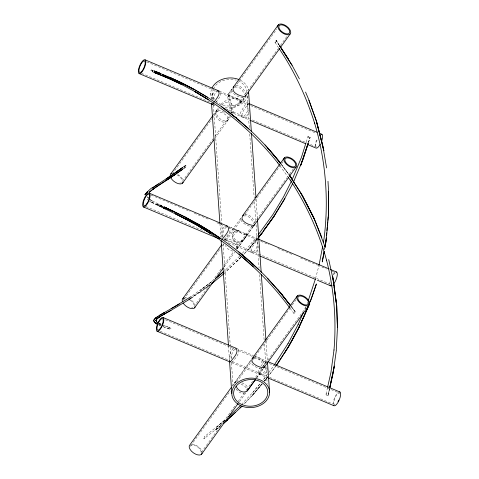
<?xml version="1.0" encoding="UTF-8"?>
<svg xmlns="http://www.w3.org/2000/svg" width="479" height="479" viewBox="0 0 479 479"><rect width="100%" height="100%" fill="white"/><g stroke="black" fill="none" stroke-linecap="round" stroke-linejoin="round"><path stroke-width="0.36" stroke-dasharray="2.4 1.8" d="M221.154 237.315C221.16 233.471 221.478 228.77 224.914 226.357M222.843 236.764C222.915 233.303 223.334 229.094 226.501 227.022M231.387 358.891C231.453 355.43 231.872 351.215 235.039 349.149M235.297 382.931L235.536 381.518L237.285 381.086M234.309 384.296L234.566 382.871L250.798 360.364M213.406 99.8L214.676 94.129L217.017 91.465M231.74 89.687C232.153 94.974 239.422 97.435 243.997 97.836L244.404 97.482C241.206 104.368 234.453 109.008 226.878 109.212M240.65 219.436L240.745 218.532M211.742 99.099L213.113 93.465L215.436 90.8M265.474 367.213C266.516 375.434 253.696 377.308 259.726 367.908M249.086 110.218C249.727 113.81 243.895 120.906 241.793 115.451C242.386 110.841 245.841 107.122 248.625 103.59M258.564 245.775C258.732 249.05 254.756 255.684 251.457 251.846C250.87 247.212 255.014 243.643 257.295 239.997M267.102 367.902C267.929 375.973 255.57 378.093 261.36 368.596M324.558 249.595L324.828 248.146M324.546 249.463L324.822 248.044M329.51 388.601L328.097 395.151L329.552 388.679M326.037 394.097L327.349 388.271M328.079 395.331L329.546 388.918M315.517 278.664L318.858 265.809M231.944 91.16C230.956 93.183 228.022 94.83 228.884 97.399C229.285 99.494 229.908 101.584 231.004 103.428C234.997 109.11 241.512 100.722 243.033 97.327M306.249 142.047L308.021 136.413M308.458 142.628L310.057 137.653M308.47 142.401L310.081 137.473L308.446 142.341M306.997 304.267L307.716 302.201M225.375 239.841L225.998 238.889C230.627 238.752 242.482 244.11 236.237 249.26M215.604 111.751C214.203 117.75 222.693 125.737 227.86 120.415C229.375 114.703 220.597 111.505 216.029 111.373L215.604 111.751L218.46 107.793M246.721 235.494L246.972 234.644L246.386 234.069M304.925 308.997L306.111 306.297M251.11 359.933C249.559 365.675 258.456 368.573 262.953 368.95M239.117 102.757C241.434 98.405 234.285 98.201 231.716 96.944C226.028 91.986 227.776 97.578 228.764 101.662C236.327 127.731 232.962 101.841 228.01 94.752M239.093 231.004C233.758 228.471 230.207 237.027 234.027 240.452C238.255 245.332 244.104 240.805 246.188 236.321M233.782 232.339C231.219 235.566 232.513 240.733 236.458 242.14M246.194 236.309L246.972 234.902L246.398 234.081L229.477 226.938M262.121 367.363L265.833 362.124L266.641 361.268L267.072 361.459M260.804 366.273L265.228 360.525L265.617 363.094M215.999 102.386C217.729 99.297 223.226 94.567 219.598 91.214M213.083 115.259L218.298 108.02M172.278 173.937L211.862 119.008M212.293 118.409L219.687 108.146M245.206 94.309L277.832 49.038M280.443 45.415L287.4 35.757M231.74 89.387L227.812 94.836L231.896 89.172M234.554 87.537L276.796 29.039M213.365 138.437L181.577 182.463A6.305 3.311 35.8 0 0 182.056 181.745M215.101 136.024L229.471 116.122M214.826 138.455L230.549 116.678M244.152 97.83L240.075 103.482C242.003 101.219 239.296 98.931 237.069 98.584M224.615 240.596L240.901 218.095M183.84 299.237L220.029 249.068M222.208 246.05L223.513 244.236M226.13 240.608L241.392 219.454M244.877 214.616L283.251 161.423M210.137 284.197L193.57 307.165A6.305 3.311 35.8 0 0 194.049 306.44M212.323 281.173L222.346 267.27M224.094 264.851L233.686 251.553M235.866 248.529L251.996 226.166M254.175 223.142L286.879 177.811M289.496 174.182L293.417 168.746M224.148 266.815L234.614 252.307M236.794 249.29L253.361 226.316M253.529 226.16L236.871 249.254C238.452 243.566 230.016 240.931 225.639 240.057M232.285 386.104L251.086 360.034M190.798 445.656L230.154 391.098M236.71 382.008L251.14 362.004M252.888 359.579L266.444 340.785M266.881 340.18L291.807 305.626M292.244 305.021L296.178 299.567M201.408 452.368L235.949 404.48M238.135 401.45L244.26 392.96M246.446 389.93L252.565 381.446M255.624 377.201L262.624 367.501M263.061 366.896L305.913 307.488M239.5 401.6L246.062 392.505M256.552 377.955L263.115 368.866M256.642 377.907L263.049 369.028M265.019 377.721L263.121 380.003L268.414 373.045M268.833 372.458L273.928 365.447M245.505 237.279C243.691 239.805 241.404 243.23 237.794 242.548M224.226 239.668C226.166 235.955 232.848 230.89 229.076 226.771M269.515 374.644L275.581 366.435L269.449 374.752M267.725 377.009L264.6 381.14M265.552 379.949L267.767 376.997M257.582 235.572L249.146 245.943L242.152 253.469M252.69 392.57L260.277 383.434L252.69 392.57L242.182 403.737M257.391 238.728L249.517 248.194L243.362 254.66M249.511 248.284L257.373 238.817M267.755 376.883L264.564 380.703M243.721 404.054L252.086 395.564L262.025 383.715M264.39 380.895L267.707 376.943M252.086 395.564L262.163 383.559M252.9 394.941L262.235 383.907L252.9 394.935L244.218 403.989M264.57 381.152L265.504 380.051M220.909 104.398C225.238 99.668 232.644 97.608 238.817 99.309M249.487 247.811L257.522 238.536M221.861 105.129C227.561 98.099 232.884 106.697 232.087 112.505L229.267 110.936M239.65 256.145L224.13 271.252M223.95 273.629L240.805 257.445M243.877 254.217L249.493 248.296M236.716 261.756L240.799 257.355M214.305 104.673L213.616 104.817M240.775 257.301L225.453 271.976M234.566 382.871L235.584 382.332M253.415 226.322L253.002 226.675C248.517 226.525 243.53 224.04 240.877 220.352M224.34 420.58L204.569 436.561M215.221 429.998L218.939 426.831M211.82 281.634L200.264 290.376L211.82 281.634L191.744 296.154M220.969 425.424L204.066 438.692M220.915 425.46L215.352 430.106L220.334 425.957M233.453 348.484C229.752 351.149 229.609 356.31 229.74 360.465M210.377 284.718L191.81 297.86M199.605 292.651L210.293 284.783M183.206 167.171L185.613 165.447M199.42 292.148L191.39 297.788M209.048 285.4L191.313 297.698M183.427 168.734L185.253 167.452M183.499 168.68L185.104 167.572M234.59 231.435L236.62 230.531L239.117 231.01M228.896 95.381L229.471 95.381M245.248 392.834C241.733 394.385 237.877 391.966 236.051 388.96M231.788 362.723C234.482 358.999 240.135 354.322 238.279 349.329M234.836 87.082C239.68 86.112 243.53 90.753 244.488 95.058M243.847 215.921C248.685 214.951 252.541 219.592 253.499 223.903M253.792 358.196C258.636 357.226 262.486 361.867 263.45 366.178M235.758 85.801C240.548 84.945 244.44 89.417 245.476 93.698M244.769 214.64C249.559 213.784 253.451 218.262 254.481 222.543M254.72 356.915C259.51 356.059 263.396 360.537 264.432 364.818M233.004 251.062C229.591 250.996 226.842 248.367 225.405 245.458M244.458 233.309L258.349 239.105M228.16 110.475L228.74 110.691M163.016 326.606L169.74 329.145M169.907 327.786A1.203 0.629 35.8 0 0 169.087 328.528A1.203 0.629 35.8 0 0 170.889 329.289A1.203 0.629 35.8 0 0 169.907 327.786L163.201 325.211L170.177 327.923M163.309 326.708L170.015 329.283M153.579 70.772L151.621 70.012L153.639 70.796M151.891 70.102A1.203 0.629 35.8 0 1 152.867 71.605A1.203 0.629 35.8 0 1 151.065 70.85A1.203 0.629 35.8 0 1 151.891 70.102L153.843 70.868M151.993 71.605L153.298 72.113M156.789 204.557L161.752 206.515M152.262 71.688L153.561 72.203M158.178 324.582L160.926 325.708M257.349 239.817L229.207 227.956M158.783 324.84L160.597 325.594M241.536 233.147C236.871 228.914 230.656 235.47 235.297 239.728C239.003 243.721 244.853 239.949 245.978 235.596L243.625 234.033M219.46 91.172L248.87 103.548M146.73 61.833L219.657 92.555M220.34 92.842L249.924 105.308M250.613 105.596L315.972 133.126M141.574 73.305L210.371 102.29M225.501 108.667L249.583 118.81M252.331 119.966L305.997 142.574M306.686 142.862L315.625 146.628M213.317 104.829L214.694 105.41M229.83 111.787L249.781 120.193M212.107 104.338L214.119 105.188M229.405 226.92L240.434 231.567M151.113 195.073L190.157 211.514M194.27 213.245L208.652 219.304M216.873 222.765L228.519 227.669M260.78 241.26L269.012 244.733M277.934 248.493L288.915 253.116M289.603 253.409L293.034 254.852M300.578 258.031L311.56 262.66M312.248 262.953L317.05 264.977M317.739 265.264L321.169 266.707M321.852 267.001L326.66 269.024M332.151 271.336L335.581 272.785M145.963 206.551L204.467 231.195M223.735 239.314L330.42 284.257M228.465 242.793L258.923 255.606M236.644 348.484L253.301 355.52M253.828 355.723L267.06 361.316M165.435 319.804L235.608 349.365M238.362 350.526L253.499 356.903M254.187 357.19L266.569 362.405M269.318 363.567L339.491 393.127A6.305 2.15 -67.2 0 0 334.498 399.157A6.305 2.15 -67.2 0 0 335.581 404.456M160.279 331.276L178.164 338.815M178.853 339.102L229.764 360.549M232.513 361.711L268.976 377.069M269.665 377.362L288.927 385.475M289.615 385.763L332.959 404.025M231.501 362.603L267.797 377.871M231.507 112.499L232.974 113.128M159.285 323.487L161.088 324.271M159.321 323.505L161.225 324.343M158.968 323.343L160.77 324.139M159.106 324.427L160.399 325.001L159.154 324.421M161.674 206.551L151.801 202.036M161.423 207.114L151.747 202.461M161.902 207.329L157.872 205.473L161.692 207.251M162.225 206.048L157.765 203.97L161.716 205.832M161.86 205.892L150.31 199.791M161.567 206.551L156.759 204.168M157.322 205.186L149.795 201.276M224.298 112.302L219.292 110.194L217.562 109.913L216.58 110.404C214.047 117.427 228.567 126.737 229.118 116.373M241.907 382.751L245.721 384.9L248.074 387.493M241.003 383.996L244.781 386.206L247.092 388.852M148.981 200.773L146.155 198.456M149.544 201.12L151.22 202.156L149.388 201.018M150.418 199.863L152.771 201.437L150.011 199.569M280.892 163.896L288.544 174.003M291.01 306.386L295.178 311.661L291.058 306.392M291.537 306.811L295.07 311.398A1.203 0.407 -67.2 0 1 294.633 313.242A1.203 0.407 -67.2 0 1 294.04 312.829A1.203 0.407 -67.2 0 1 295.07 311.398M149.238 199.186L147.233 196.534L148.358 198.013M290.064 308.278L294.088 313.583M147.233 196.534L148.436 198.126M281.317 164.315L288.741 174.38L281.263 164.237M279.868 165.764L287.238 175.919M276.185 40.38L279.041 44.721M275.06 42.368L278.251 47.295M256.097 199.402L257.451 218.771M265.995 340.934L267.402 361.046M247.056 95.914L249.296 127.947M249.715 133.904L254.193 197.965M254.451 201.689L255.81 221.058M256.067 224.783L259.091 267.989M259.558 274.689L264.145 340.246M264.402 343.97L265.755 363.333M265.965 366.315L267.162 383.445M212.61 93.177L213.029 99.141M213.442 105.099L222.717 237.692M223.13 243.649L230.321 346.449M230.375 347.191L231.153 358.37M231.465 362.837L233.081 385.93M210.814 93.231L211.173 98.446M219.927 223.591L220.867 236.997M228.471 345.754L229.513 360.657M246.224 95.662A17.106 13.334 -4 0 1 233.075 105.679A17.106 13.334 -4 0 1 216.167 101.201M214.49 99.189A17.106 13.334 -4 0 1 213.185 89.711M213.436 89.034A17.106 13.334 -4 0 1 236.213 80.167M238.219 80.879A17.106 13.334 -4 0 1 246.799 92.19M247.96 95.974A18.909 14.735 -4 0 1 223.507 106.787M212.598 99.416A18.909 14.735 -4 0 1 211.443 89.393M240.308 80.185A18.909 14.735 -4 0 1 248.427 90.214M316.87 147.047A6.305 2.15 -67.2 0 1 316.314 146.921M315.936 146.406A6.305 2.15 -67.2 0 1 317.565 138.97M315.158 146.364A7.502 2.563 -67.2 0 1 317.308 138.545M180.763 182.918A6.305 3.311 35.8 0 1 179.679 183.068M176.907 174.775A6.305 3.311 35.8 0 1 182.17 180.805M178.074 174.679A7.502 3.946 35.8 0 1 182.9 179.936M333.408 274.868A6.305 2.15 -67.2 0 1 335.707 272.946M329.839 284.113A7.502 2.563 -67.2 0 1 330.175 281.071M333.246 274.239A7.502 2.563 -67.2 0 1 335.156 272.282M192.762 307.614A6.305 3.311 35.8 0 1 191.672 307.763M183.361 299.962A6.305 3.311 35.8 0 1 185.738 298.639M189.852 299.992A6.305 3.311 35.8 0 1 194.169 305.5M185.169 297.77A7.502 3.946 35.8 0 1 186.708 297.962M191.672 300.507A7.502 3.946 35.8 0 1 194.899 304.632M190.319 446.374A6.305 3.311 35.8 0 1 197.504 446.859A6.305 3.311 35.8 0 1 200.533 453.583M192.133 444.189A7.502 3.946 35.8 0 1 202.168 452.356M333.18 404.042A7.502 2.563 -67.2 0 1 338.497 392.217M247.613 106.679C249.942 111.787 239.763 123.265 240.47 112.625C241.853 110.799 248.475 96.866 247.613 106.679M257.097 242.236C259.42 247.344 249.248 258.822 249.948 248.182C251.331 246.356 257.953 232.423 257.097 242.236M224.412 420.508L215.897 427.789L224.37 420.562M185.463 165.572L183.092 167.261L185.463 165.572M278.988 44.798L276.221 40.547L278.994 44.87M185.409 167.261A1.203 0.407 -67.2 0 0 185.852 165.417A1.203 0.407 -67.2 0 0 184.816 166.854A1.203 0.407 -67.2 0 0 185.409 167.261M204.371 438.375A1.203 0.407 -67.2 0 0 204.808 436.537A1.203 0.407 -67.2 0 0 203.773 437.968A1.203 0.407 -67.2 0 0 204.371 438.375M275.676 42.122A1.203 0.407 -67.2 0 0 276.114 40.278A1.203 0.407 -67.2 0 0 275.078 41.715A1.203 0.407 -67.2 0 0 275.676 42.122M308.165 137.03A1.203 0.629 35.8 0 0 309.967 137.784A1.203 0.629 35.8 0 0 308.985 136.281A1.203 0.629 35.8 0 0 308.165 137.03M326.181 394.708A1.203 0.629 35.8 0 0 327.983 395.468A1.203 0.629 35.8 0 0 327.007 393.966A1.203 0.629 35.8 0 0 326.181 394.708"/><path stroke-width="0.72" d="M328.48 215.466L328.57 191.845M333.983 350.089C336.575 319.918 334.043 289.418 326.504 260.091L326.558 260.271C318.804 231.758 306.452 204.605 290.166 179.96M327.995 181.319L328.546 191.456L328.63 212.329L326.355 238.901L324.96 247.421M336.27 350.233L337.456 327.708L336.713 305.967L333.612 281.544L328.708 259.546M324.954 247.332L326.241 237.949M326.45 235.752L326.72 232.824M326.923 230.627L327.265 226.968M327.402 225.501L327.744 221.843M327.881 220.376L328.223 216.718M328.36 215.257L328.63 212.329M325.768 243.069L326.331 238.512M336.3 350.622L333.139 373.243L329.875 387.493M334.013 349.898L330.929 372.44L327.516 387.547M322.583 246.859L319.05 265.097M323.349 242.452L324.091 238.231C328.959 199.665 325.696 160.208 314.559 122.965L314.607 123.145C306.177 96.56 294.387 70.976 278.646 47.906M322.277 261.923L324.157 251.774M322.253 261.534L324.145 251.595M329.821 387.146L332.33 375.5M332.642 374.045L334.366 366.034L329.714 387.96M315.517 278.664L308.189 300.83M306.027 142.748L301.375 157.525L292.166 179.685M308.231 143.341L303.213 158.992L294.735 178.99M308.009 143.808L300.752 165.297L307.979 143.73M284.292 353.436C297.968 331.815 308.572 308.272 316.32 283.915M310.29 301.698L316.35 284.304M245.601 95.519L244.949 96.513C240.404 96.572 230.016 92.381 233.806 86.729M254.612 224.358L253.96 225.352C249.284 225.747 237.572 220.077 243.703 215.005M264.558 366.633L263.911 367.627C259.235 368.022 247.523 362.352 253.654 357.28M298.118 324.558L303.447 312.38M289.154 345.197L298.369 328.63L308.698 305.446M308.727 305.836L298.369 328.63M248.2 389.313C245.511 394.75 237.746 391.104 236.309 386.403M292.765 183.385L284.891 198.246L272.892 217.759M293.435 182.05L294.765 179.38M291.507 181.002L283.586 196.791L272.916 214.514L258.516 234.423M284.921 198.635L273.874 216.7L261.995 233.249L258.301 237.704M287.993 343.665L298.178 324.445M145.203 194.516L147.376 191.959C139.712 200.539 151.819 186.397 152.238 188.025L175.009 173.039M299.531 326.427L289.136 345.688L277.712 363.597M288.041 343.563L274.353 364.866M275.97 365.944L289.184 345.587M214.436 101.734C216.209 98.83 222.166 92.621 217.179 90.339M170.913 173.787L212.652 115.864M245.29 96.243L279.634 48.577M280.502 47.373L290.064 34.099A7.502 3.946 35.8 0 0 283.945 24.692A7.502 3.946 35.8 0 0 278.808 29.357A7.502 3.946 35.8 0 0 290.064 34.099M233.051 87.573L278.479 24.663M182.499 183.218L213.951 139.664M182.912 298.483L221.717 244.691M242.643 215.676L284.502 157.645M194.498 307.919L223.274 268.024M253.798 225.711L288.675 177.356M289.55 176.146L296.088 167.081A7.502 3.946 35.8 0 0 289.969 157.675A7.502 3.946 35.8 0 0 284.831 162.339A7.502 3.946 35.8 0 0 296.088 167.081M231.411 387.313L189.876 444.901A7.502 3.946 35.8 0 0 193.48 452.906A7.502 3.946 35.8 0 0 202.03 453.475M251.966 358.825L297.435 295.783M201.461 454.337L238.189 403.414M246.936 391.295L255.241 379.775M263.552 368.255L309.027 305.213A7.502 3.946 35.8 0 0 302.902 295.806A7.502 3.946 35.8 0 0 297.764 300.471A7.502 3.946 35.8 0 0 309.027 305.213M247.673 390.343L255.361 379.685M262.863 231.567L272.024 218.957M258.313 237.614L262.019 233.159L258.935 236.901L261.552 233.309M264.168 229.716L266.785 226.13M267.659 224.932L272.024 218.945M272.892 217.753L274.641 215.358M276.012 365.848L277.742 363.501M258.935 236.901L261.995 232.77M213.76 102.668L212.359 104.296L211.802 103.572M158.01 316.451L155.394 318.325L153.549 320.655L154.573 322.493L157.639 324.313L155.034 322.78L157.322 324.127M147.478 191.744L145.484 194.133L147.646 191.54M242.176 406.12L223.651 423.191M240.063 407.767L241.632 406.174M228.896 416.58L240.183 405.863M227.429 419.861L235.285 412.569M221.837 239.853C223.944 236.5 232.333 228.92 226.657 225.896M215.789 278.287L223.573 271.719M216.837 277.419L223.531 271.791M223.723 423.119L227.585 419.891L223.693 423.137M211.478 283.909L223.95 273.629M153.364 188.858L149.113 192.348L153.148 189.067L152.897 189.247L175.11 174.542L158.25 185.559M182.607 167.596L175.386 172.763L182.499 167.686M182.445 167.716L166.195 178.901M182.822 169.159L165.842 180.691M174.733 174.817L182.667 169.279M191.145 296.567L171.129 308.727M189.013 299.393L190.798 298.189M168.853 178.164L170.686 176.937M152.514 187.888L158.405 183.936M152.621 189.391L158.765 185.271M191.199 298.261L170.746 310.494M155.394 318.325L156.555 317.625M163.926 314.224L170.991 310.362L159.441 316.912L159.705 316.751L156.573 319.098L159.932 316.553L156.98 318.739L155.819 320.732L157.082 318.529L155.92 320.541L155.897 320.152L156.729 321.984L156.393 321.643L158.088 322.756M159.052 315.535L179.254 304.075M159.154 317.038L164.465 313.967M164.093 312.619L155.076 318.212L153.585 320.355L154.418 321.918M154.232 71.024L170.189 77.526M154.31 71.06L160.351 73.419L154.495 71.12M153.945 72.365L160.459 74.916L154.31 72.497M154.208 72.461L170.716 79.316L182.259 84.819L194.755 91.501L208.12 99.572L194.857 91.555C226.729 109.775 254.96 134.156 277.784 162.902M162.441 206.79L164.495 207.605M145.155 59.869A7.502 2.563 -67.2 0 1 142.413 71.389A7.502 2.563 -67.2 0 1 138.688 68.838A7.502 2.563 -67.2 0 1 145.155 59.869L219.46 91.172M249.038 103.632L317.146 132.324M319.212 133.198L321.966 134.354M139.018 73.532L212.628 104.542M250.469 120.48L305.506 143.664M307.566 144.538L315.823 148.011A7.502 2.563 -67.2 0 0 320.176 144.377M149.436 193.241A7.502 2.563 -67.2 0 1 146.694 204.761A7.502 2.563 -67.2 0 1 142.97 202.204A7.502 2.563 -67.2 0 1 149.436 193.241L228.028 226.339M258.109 239.015L329.109 268.929M330.444 269.491L336.641 272.102M143.293 206.898L219.005 238.793M259.612 255.9L315.362 279.383M317.427 280.251L330.504 285.759M163.177 317.553A7.502 2.563 -67.2 0 1 160.435 329.073A7.502 2.563 -67.2 0 1 156.705 326.522A7.502 2.563 -67.2 0 1 163.177 317.553L236.099 348.275M267.749 361.603L339.982 392.038M157.034 331.211L229.962 361.932M268.485 378.165L333.845 405.695M160.92 75.095L170.907 79.4M169.674 77.975L162.477 74.796L176.715 80.915L193.097 89.16M157.166 323.565L155.226 322.696L157.316 323.93M162.321 206.844L172.015 211.191M163.345 207.994L165.261 208.88L163.243 207.952M164.141 206.94L174.733 211.934L164.357 207.066M163.608 208.143L185.84 219.023L198.019 225.789L211.023 233.794L198.132 225.837C233.608 246.745 265.264 274.407 289.615 307.686M181.649 82.873L169.997 77.442L181.493 82.765L194.139 89.375L181.361 82.729M165.159 207.431L185.175 217.113L197.324 223.699L210.497 231.638L197.21 223.651C223.232 238.488 247.068 257.055 267.857 278.61M169.65 77.586L181.236 83.256M164.405 207.09L165.674 207.688M170.716 79.316L182.104 84.711M162.746 207.126L164.525 207.994M174.302 211.724L185.355 217.209M186.02 219.119L175.272 213.64L197.875 225.675M207.676 97.387L194.139 89.375M185.175 217.113L197.462 223.813M186.307 218.155L210.323 231.692L220.765 238.74L210.347 232.081M194.043 89.322L207.611 97.327L221.783 106.835L236.267 117.912M197.079 223.783L202.755 227.232M235.955 348.197C239.512 352.682 232.848 358.196 230.375 361.98L229.818 361.256M221.765 106.847L236.291 118.008L229.926 113.128M236.321 118.397L249.038 129.168M238.776 251.9L253.349 264.408M236.279 117.918C252.678 131.587 267.875 146.766 280.88 163.722M239.698 252.882L258.87 269.767M238.985 254.265L253.295 266.791M267.887 279L281.874 294.298L267.821 278.521M265.061 144.945L278.694 160.758M267.695 147.957L280.454 163.345M277.586 289.394L284.993 298.77M285.921 299.944L290.549 305.8M281.903 294.687L290.597 305.806M258.349 239.105L258.66 239.865M281.82 294.208L290.651 305.668M278.628 160.663L280.383 163.046M277.718 162.806L279.502 165.267M287.592 176.41L290.244 180.062M288.957 174.578L303.039 196.671L313.242 216.52L321.852 237.416M279.862 45.96L288.436 58.995M279.772 46.014L292.052 65.246L299.411 78.897M291.466 178.428L301.004 193.253L314.458 219.25L325.121 247.014M279.389 45.487L292.052 65.246M301.004 193.253L314.458 219.25M305.566 92.094L308.883 99.925L316.667 121.911L322.606 144.64L326.588 167.901M308.913 100.315L316.284 120.69L323.846 150.604L316.284 120.69M333.42 281.915L332.618 276.084L336.713 305.967L337.426 327.319M333.618 283.37L333.917 285.556M334.114 287.017L334.414 289.202M334.617 290.657L336.713 305.967M251.355 131.617L248.595 92.136A18.909 14.735 -4 0 1 248.529 93.423M251.463 133.108L255.99 197.911M257.504 219.514L261.199 272.401M261.354 274.641L265.941 340.192M267.504 362.537L269.587 392.337A18.909 14.735 -4 0 1 241.284 405.929A18.909 14.735 -4 0 1 241.212 380.38A18.909 14.735 -4 0 1 269.587 392.337M211.538 103.662L219.927 223.591M221.124 240.721L228.417 345.012M229.561 361.4L231.806 393.433M211.934 88.16A18.909 14.735 -4 0 1 239.117 79.634M321.301 134.204A7.502 2.563 -67.2 0 1 321.768 140.838M183.074 182.361A7.502 3.946 35.8 0 1 177.038 183.194A7.502 3.946 35.8 0 1 170.512 177.074M170.207 175.763A7.502 3.946 35.8 0 1 171.877 173.248M335.983 271.952A7.502 2.563 -67.2 0 1 337.15 275.946A7.502 2.563 -67.2 0 1 333.899 283.622M331.989 285.586A7.502 2.563 -67.2 0 1 330.049 285.149M195.067 307.063A7.502 3.946 35.8 0 1 189.882 308.207A7.502 3.946 35.8 0 1 183.241 303.177M182.511 301.77A7.502 3.946 35.8 0 1 183.876 297.95M338.719 400.103A6.305 2.15 -67.2 0 1 337.988 401.546M339.324 391.888A7.502 2.563 -67.2 0 1 339.066 400.342A7.502 2.563 -67.2 0 1 333.39 405.084M291.358 177.937L289.178 174.973L291.358 177.937M242.182 404.689A17.106 13.334 -4 0 0 267.791 392.385A17.106 13.334 -4 0 0 242.117 381.571A17.106 13.334 -4 0 0 242.182 404.689M142.365 70.641A6.305 2.15 -67.2 0 0 144.664 60.965A6.305 2.15 -67.2 0 0 139.233 68.497A6.305 2.15 -67.2 0 0 142.365 70.641M279.682 29.357A6.305 3.311 35.8 0 0 289.142 33.344A6.305 3.311 35.8 0 0 283.999 25.441A6.305 3.311 35.8 0 0 279.682 29.357M146.754 203.886A6.305 2.15 -67.2 0 0 149.059 194.205A6.305 2.15 -67.2 0 0 143.622 201.743A6.305 2.15 -67.2 0 0 146.754 203.886M285.706 162.345A6.305 3.311 35.8 0 0 295.16 166.327A6.305 3.311 35.8 0 0 290.017 158.423A6.305 3.311 35.8 0 0 285.706 162.345M298.639 300.477A6.305 3.311 35.8 0 0 308.099 304.458A6.305 3.311 35.8 0 0 302.956 296.555A6.305 3.311 35.8 0 0 298.639 300.477M160.381 328.325A6.305 2.15 -67.2 0 0 162.686 318.643A6.305 2.15 -67.2 0 0 157.25 326.181A6.305 2.15 -67.2 0 0 160.381 328.325"/></g></svg>
